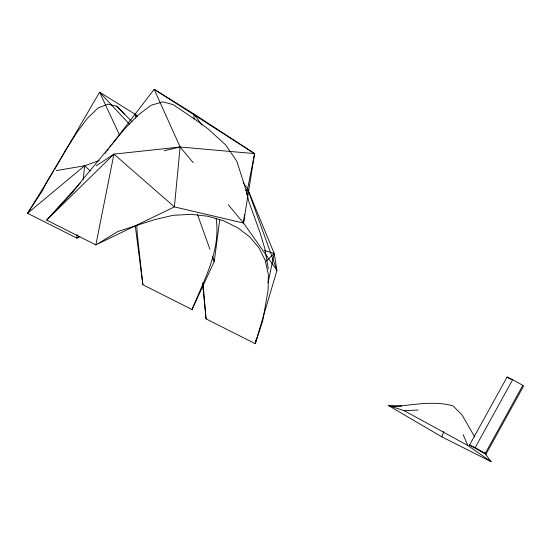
<?xml version="1.0" encoding="UTF-8"?>
<svg xmlns="http://www.w3.org/2000/svg" width="551" height="551" viewBox="0 0 551 551"><rect width="100%" height="100%" fill="white"/><g stroke="black" fill="none" stroke-linecap="round" stroke-linejoin="round"><path stroke-width="0.83" d="M135.691 118.038L135.725 114.601L99.586 92.196L54.494 169.55M77.112 234.664L76.741 238.066L27.55 213.278L53.626 171.037M83.167 179.371L84.654 165.761L99.242 160.541M202.548 283.138L206.046 318.891L255.23 343.679L276.974 270.472L243.542 223.045L244.561 214.491M246.903 194.834L247.613 188.848L254.59 153.612L193.904 113.94L154.163 89.31L111.977 144.355M219.787 219.284L214.277 261.388L192.065 309.545L142.874 284.764L135.236 225.517M96.211 165.837L113.919 154.122L174.385 206.887L243.542 223.045L254.59 153.612L154.163 89.31L180.122 147.014L193.243 162.738M254.59 153.612L180.122 147.014L113.919 154.122L95.867 244.899L46.677 220.111L80.474 182.65M256.112 339.506L255.23 343.679L262.607 321.212L268.089 290.384L268.351 274.501L265.169 260.224L258.839 247.647L249.665 236.854L237.956 227.928L224.023 220.958L208.257 216.295L191.087 214.311L172.924 215.351L154.17 219.773L117.797 231.537L95.867 244.899L174.385 206.887L180.122 147.014L164.226 150.692M268.061 282.711L274.212 253.481L247.613 188.848L243.143 182.608M484.598 452.888L491.086 461.69L441.895 436.902L443.727 431.591M192.065 309.545C203.56 280.583 221.123 250.622 216.068 218.265M469.535 445.056L507.085 377.036L512.712 379.639L522.823 385.356L523.45 386.292L485.906 454.306L469.535 445.056L475.162 447.653L485.279 453.37L485.906 454.306M475.162 447.653L512.712 379.639M485.279 453.37L522.823 385.356M105.207 153.185L106.253 151.828M107.293 150.471L108.333 149.107M109.897 147.069L110.937 145.712M113.919 154.122L46.677 220.111L72.429 192.623L83.47 178.6L124.347 129.265L138.094 115.056L151.098 105.262L162.876 101.852L173.159 104.656L195.839 119.918L208.12 128.906L225.621 144.885L236.799 161.188L245.746 189.138L248.838 201.535L260.292 233.335L264.755 248.343L268.303 268.64M266.154 261.208L274.212 253.481L264.404 250.526M90.261 170.996L84.654 165.761L27.55 213.278L42.076 191.314L48.35 179.309L66.361 149.039L76.761 132.626L87.485 118.238L98.05 108.017L108.003 104.125L116.922 106.295L132.082 121.854M245.636 190.488L247.613 188.848L276.974 270.472L274.212 253.481M79.716 236.565L76.741 238.066L79.833 236.593M56.147 170.61L84.654 165.761M392.243 406.734C412.43 405.192 433.12 400.302 453.101 405.894L462.124 415.034L474.735 437.026M401.72 406.025L388.235 405.405L404.269 410.729L418.126 410.027M404.269 410.729L467.827 445.511L491.086 461.69M388.235 405.405L441.895 436.902M507.085 377.036L511.066 379.508M116.922 106.295L124.368 114.264M129.251 124.023L99.586 92.196L119.539 135.085M228.231 204.69L243.542 223.045M201.859 125.043L193.904 113.94L194.055 119.078M137.206 116.695L135.725 114.601L137.02 116.819M212.596 258.44L214.277 261.388L212.541 256.546M463.143 434.656L467.827 445.511M197.458 214.559L209.931 249.279M142.874 284.764L137.309 234.45L136.765 225.325M206.046 318.891L203.023 283.083"/></g></svg>
